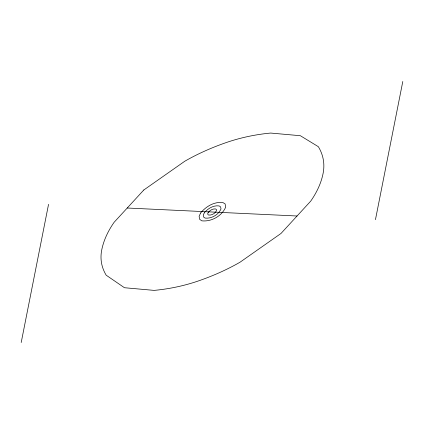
<?xml version="1.0" encoding="UTF-8"?>
<svg xmlns="http://www.w3.org/2000/svg" width="424" height="424" viewBox="0 0 424 424"><rect width="100%" height="100%" fill="white"/><g stroke="black" fill="none" stroke-linecap="round" stroke-linejoin="round"><path stroke-width="0.64" d="M21.2 342.518L48.548 204.315M375.452 219.685L402.8 81.482M127.237 208.014L297.049 216.002M200.61 212.991L199.121 216.33L199.662 219.341L201.851 220.84C211.38 221.9 221.964 216.007 225.69 207.113L225.118 203.918L222.96 202.603C214.348 201.405 205.916 206.509 200.61 212.991M204.283 212.853L203.287 215.079L203.647 217.088L205.11 218.09C211.459 218.795 218.514 214.862 220.999 208.937L220.639 206.928L219.182 205.926C213.458 205.089 207.813 208.555 204.283 212.853M208.211 212.429L207.718 213.542L207.898 214.544L208.629 215.048C211.804 215.403 215.328 213.436 216.574 210.474L216.394 209.467L215.662 208.968C212.8 208.55 209.981 210.283 208.211 212.429M143.794 190L114.109 222.303A170.204 94.685 -8.4 0 0 101.702 250.107A108.677 60.457 -8.4 0 0 106.196 275.208L124.46 287.726L154.135 290.387A108.677 60.457 -8.4 0 0 198.734 280.826A170.204 94.685 -8.4 0 0 240.079 262.18L281.017 233.444L310.707 201.14A170.204 94.685 -8.4 0 0 323.109 173.337A115.392 64.194 -8.4 0 0 318.339 146.683L300.356 135.717L270.682 133.056A108.677 60.457 -8.4 0 0 226.077 142.618A170.204 94.685 -8.4 0 0 184.737 161.263L143.794 190"/></g></svg>
